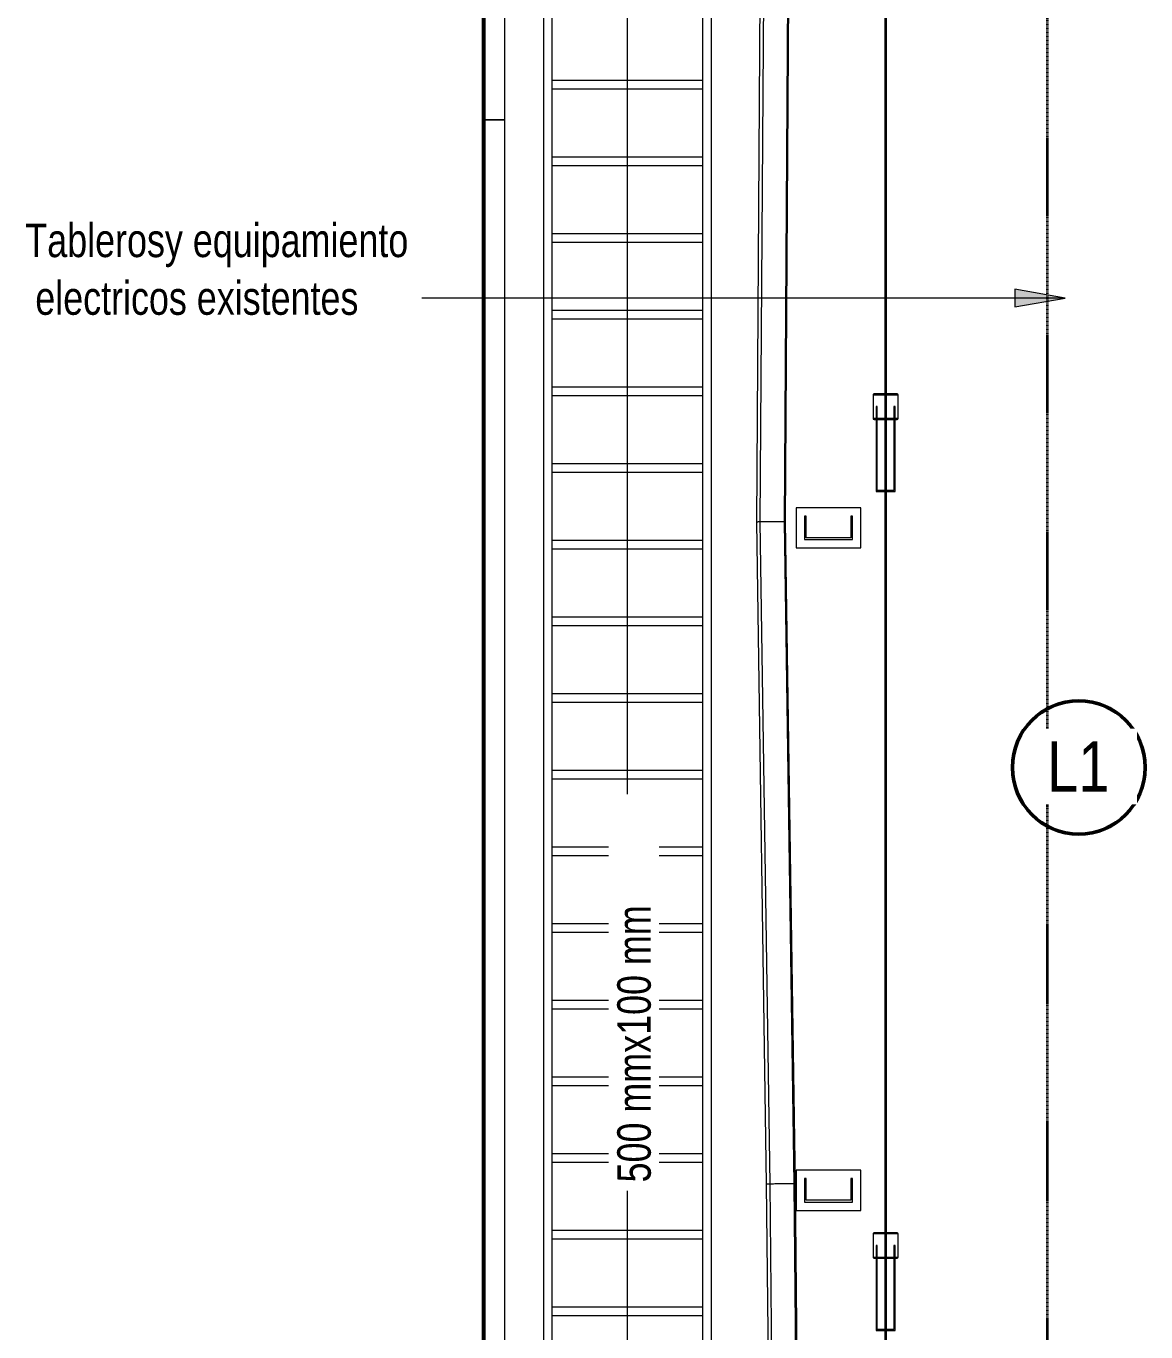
# Model space of a CAD drawing. Header units: centimetres. Extents: x -1906 to 5208, y -261 to 2955.
# Drawn here: x -1883.6 to -1549.8, y 856.3 to 1245.7 of the extents above; entities that cross this region are included whole.
import ezdxf

# ---------------------------------------------------------------- set-up
doc = ezdxf.new("R2010")
doc.units = ezdxf.units.CM
doc.linetypes.add('Basculante', pattern=[0.396875, 0.238125, -0.15875])
doc.layers.add('A-DETL', color=7, linetype='Continuous', lineweight=18, true_color=0x00a600)
for name, color, linetype, lineweight in [('A-GENM', 7, 'Continuous', 18), ('E-CABL-TRAY', 7, 'Continuous', 18), ('E-CABL-TRAY-CNTR', 7, 'Continuous', 18), ('E-CABL-TRAY-IDEN', 7, 'Continuous', 9), ('E-LITE-EQPM', 7, 'Continuous', 18), ('E-LITE-EQPM-IDEN', 7, 'Continuous', 18), ('G-ANNO-TEXT', 7, 'Continuous', 9), ('S-BEAM', 7, 'Continuous', 18)]:
    doc.layers.add(name, color=color, linetype=linetype, lineweight=lineweight)
doc.styles.add('Arial', font='arial.ttf', dxfattribs={"width": 0.8, "height": 15})
doc.styles.add('Century Gothic', font='GOTHIC.TTF', dxfattribs={"width": 0.8, "height": 10})

# ---------------------------------------------------------------- blocks, each defined once
blk = doc.blocks.new('PQ_RVR_EST-01_ZZ_ZZ_MO_T_A_rvt-1-N01 - Planta trazado tuberias refrig exist_ - detalle 1')
at = {"layer": 'S-BEAM', "color": 254, "true_color": 0xcccccc}
for p, q in [((-1747.55, 1217.71), (-1747.55, 1719.32)), ((-1746.84, 1217.71), (-1746.84, 1719.32)), ((-1740.95, 1217.71), (-1740.95, 1693.27)), ((-1740.95, 1217.71), (-1740.95, 1693.27)), ((-1747.55, 1217.71), (-1747.58, 1217.71)), ((-1747.55, 1217.71), (-1747.58, 1217.71)), ((-1747.55, 1217.71), (-1740.95, 1217.71)), ((-1747.55, 1217.71), (-1740.95, 1217.71)), ((-1747.55, 726.56), (-1747.55, 1217.71)), ((-1740.95, 1217.71), (-1746.84, 1217.71)), ((-1746.84, 726.56), (-1746.84, 1217.71)), ((-1740.95, 1217.71), (-1746.84, 1217.71)), ((-1740.95, 737.68), (-1740.95, 1217.71)), ((-1740.95, 737.68), (-1740.95, 1217.71))]:
    blk.add_line(p, q, dxfattribs=at)
at = {"layer": 'S-BEAM', "color": 254, "lineweight": 25, "true_color": 0xcccccc}
for p, q in [((-1747.55, 1693.27), (-1747.55, 1217.71)), ((-1746.84, 1217.71), (-1746.84, 1693.27)), ((-1747.55, 1217.71), (-1746.84, 1217.71)), ((-1746.84, 1217.71), (-1747.55, 1217.71)), ((-1747.55, 1217.71), (-1747.55, 737.68)), ((-1746.84, 737.68), (-1746.84, 1217.71))]:
    blk.add_line(p, q, dxfattribs=at)
blk = doc.blocks.new('Cerca Interior - Cerca Interior-1518818-N01 - Planta trazado tuberias refrig exist_ - detalle 1')
at = {"layer": 'A-GENM', "color": 254, "true_color": 0xd4d4d4}
for p, q in [((0, 2.8), (-25.3, 2.8)), ((-25.3, 2.8), (-25.3, -2.8)), ((-25, 2.5), (0, 2.5)), ((-25, -2.5), (-25, 2.5)), ((-3.75, 3.45), (-3.75, -3.45)), ((-3.6, -3.45), (-3.6, 3.45)), ((3.45, 3.75), (-3.45, 3.75)), ((-3.45, 3.6), (3.45, 3.6)), ((0, 2.5), (0, 2.8)), ((3.3, 0.25), (0, 0.25)), ((3.6, 0.25), (3.5, 0.25)), ((3.6, 3.45), (3.6, -3.45)), ((3.75, -3.45), (3.75, 3.45)), ((82.8, 0.25), (3.75, 0.25)), ((86.62, 0.25), (82.8, 0.25)), ((86.97, 0.25), (86.62, 0.25)), ((90.3, 0.25), (86.97, 0.25)), ((90.65, 0.25), (90.31, 0.25)), ((94.48, 0.25), (90.65, 0.25)), ((224.64, 0.25), (94.48, 0.25)), ((246.25, 0.25), (225, 0.25)), ((246.25, 3.45), (246.25, -3.45)), ((246.4, -3.45), (246.4, 3.45)), ((250, 0.25), (246.4, 0.25)), ((253.45, 3.75), (246.55, 3.75)), ((246.55, 3.6), (253.45, 3.6)), ((253.6, 3.45), (253.6, -3.45)), ((253.75, -3.45), (253.75, 3.45)), ((-25.3, -2.8), (0, -2.8)), ((0, -2.5), (-25, -2.5)), ((3.45, -3.6), (-3.45, -3.6)), ((-3.45, -3.75), (3.45, -3.75)), ((0, -0.25), (3.49, -0.25)), ((0, -2.8), (0, -2.5)), ((3.75, -0.25), (82.8, -0.25)), ((82.8, -0.25), (86.62, -0.25)), ((86.62, -0.25), (86.97, -0.25)), ((86.97, -0.25), (90.3, -0.25)), ((90.31, -0.25), (90.65, -0.25)), ((90.65, -0.25), (94.48, -0.25)), ((94.48, -0.25), (224.64, -0.25)), ((225, -0.25), (246.25, -0.25)), ((246.4, -0.25), (250, -0.25)), ((253.45, -3.6), (246.55, -3.6)), ((246.55, -3.75), (253.45, -3.75))]:
    blk.add_line(p, q, dxfattribs=at)
for centre, radius, start, end in [((-3.45, 3.45), 0.3, 90, 180), ((-3.45, 3.45), 0.3, 90, 180), ((-3.45, 3.45), 0.15, 90, 180), ((-3.45, 3.45), 0.15, 90, 180), ((0, 0), 0.25, 360, 180), ((0, 0), 0.25, 180, 360), ((0, 0), 0.25, 180, 255), ((0, 0), 0.25, 150, 165), ((0, 0), 0.25, 105, 120), ((3.45, 3.45), 0.3, 0, 90), ((3.45, 3.45), 0.3, 360, 90), ((3.45, 3.45), 0.15, 360, 90), ((3.45, 3.45), 0.15, 0, 90), ((10, 0), 0.25, 0, 180), ((10, 0), 0.25, 180, 360), ((20, 0), 0.25, 0, 180), ((20, 0), 0.25, 180, 360), ((30, 0), 0.25, 0, 180), ((30, 0), 0.25, 180, 360), ((40, 0), 0.25, 0, 180), ((40, 0), 0.25, 180, 360), ((50, 0), 0.25, 0, 180), ((50, 0), 0.25, 180, 360), ((60, 0), 0.25, 0, 180), ((60, 0), 0.25, 180, 360), ((70, 0), 0.25, 0, 180), ((70, 0), 0.25, 180, 360), ((80, 0), 0.25, 0, 180), ((80, 0), 0.25, 180, 360), ((90, 0), 0.25, 165, 180), ((90, 0), 0.25, 180, 240), ((90, 0), 0.25, 90, 165), ((90, 0), 0.25, 45, 90), ((90, 0), 0.25, 0, 45), ((90, 0), 0.25, 315, 360), ((100, 0), 0.25, 0, 180), ((100, 0), 0.25, 180, 360), ((110, 0), 0.25, 0, 180), ((110, 0), 0.25, 180, 360), ((120, 0), 0.25, 0, 180), ((120, 0), 0.25, 180, 360), ((130, 0), 0.25, 0, 180), ((130, 0), 0.25, 180, 360), ((140, 0), 0.25, 0, 180), ((140, 0), 0.25, 180, 360), ((150, 0), 0.25, 0, 180), ((150, 0), 0.25, 180, 360), ((160, 0), 0.25, 0, 180), ((160, 0), 0.25, 180, 360), ((170, 0), 0.25, 0, 180), ((170, 0), 0.25, 180, 360), ((180, 0), 0.25, 0, 180), ((180, 0), 0.25, 180, 360), ((190, 0), 0.25, 0, 180), ((190, 0), 0.25, 180, 360), ((200, 0), 0.25, 0, 180), ((200, 0), 0.25, 180, 360), ((210, 0), 0.25, 0, 180), ((210, 0), 0.25, 180, 360), ((220, 0), 0.25, 0, 180), ((220, 0), 0.25, 180, 360), ((230, 0), 0.25, 0, 180), ((230, 0), 0.25, 180, 360), ((240, 0), 0.25, 0, 180), ((240, 0), 0.25, 180, 360), ((246.55, 3.45), 0.3, 90, 180), ((246.55, 3.45), 0.3, 90, 180), ((246.55, 3.45), 0.15, 90, 180), ((246.55, 3.45), 0.15, 90, 180), ((253.45, 3.45), 0.3, 0, 90), ((253.45, 3.45), 0.3, 360, 90), ((253.45, 3.45), 0.15, 0, 90), ((253.45, 3.45), 0.15, 0, 90), ((-3.45, -3.45), 0.3, 180, 270), ((-3.45, -3.45), 0.3, 180, 270), ((-3.45, -3.45), 0.15, 180, 270), ((-3.45, -3.45), 0.15, 180, 270), ((0, 0), 0.25, 267.3928, 270), ((3.45, -3.45), 0.3, 270, 0), ((3.45, -3.45), 0.15, 270, 360), ((3.45, -3.45), 0.3, 270, 360), ((3.45, -3.45), 0.15, 270, 0), ((90, 0), 0.25, 240, 255), ((90, 0), 0.25, 255, 315), ((246.55, -3.45), 0.3, 180, 270), ((246.55, -3.45), 0.3, 180, 270), ((246.55, -3.45), 0.15, 180, 270), ((246.55, -3.45), 0.15, 180, 270), ((253.45, -3.45), 0.3, 270, 0), ((253.45, -3.45), 0.15, 270, 360), ((253.45, -3.45), 0.3, 270, 360), ((253.45, -3.45), 0.15, 270, 0)]:
    blk.add_arc(centre, radius, start, end, dxfattribs=at)
blk = doc.blocks.new('Cerca Interior - Cerca Interior-V16-N01 - Planta trazado tuberias refrig exist_ - detalle 1')
at = {"layer": 'A-GENM', "color": 254, "true_color": 0xd4d4d4}
for p, q in [((0, 2.8), (-25.3, 2.8)), ((-25.3, 2.8), (-25.3, -2.8)), ((-25, 2.5), (0, 2.5)), ((-25, -2.5), (-25, 2.5)), ((-3.75, 3.45), (-3.75, -3.45)), ((-3.6, -3.45), (-3.6, 3.45)), ((3.45, 3.75), (-3.45, 3.75)), ((-3.45, 3.6), (3.45, 3.6)), ((0, 2.5), (0, 2.8)), ((3.6, 0.25), (0, 0.25)), ((3.6, 3.45), (3.6, -3.45)), ((3.75, -3.45), (3.75, 3.45)), ((224.85, 0.25), (3.75, 0.25)), ((246.25, 0.25), (225.15, 0.25)), ((246.25, 3.45), (246.25, -3.45)), ((246.4, -3.45), (246.4, 3.45)), ((253.45, 3.75), (246.55, 3.75)), ((246.55, 3.6), (253.45, 3.6)), ((250, 0.25), (246.55, 0.25)), ((250, 0.22), (250, 0.25)), ((253.6, 3.45), (253.6, -3.45)), ((253.75, -3.45), (253.75, 3.45)), ((-25.3, -2.8), (0, -2.8)), ((0, -2.5), (-25, -2.5)), ((3.45, -3.6), (-3.45, -3.6)), ((-3.45, -3.75), (3.45, -3.75)), ((0, -0.25), (3.6, -0.25)), ((0, -2.8), (0, -2.5)), ((3.75, -0.25), (224.85, -0.25)), ((225.15, -0.25), (246.25, -0.25)), ((246.55, -0.25), (250, -0.25)), ((253.45, -3.6), (246.55, -3.6)), ((246.55, -3.75), (253.45, -3.75)), ((250, -0.25), (250, -0.17))]:
    blk.add_line(p, q, dxfattribs=at)
for centre, radius, start, end in [((-3.45, 3.45), 0.3, 90, 180), ((-3.45, 3.45), 0.3, 90, 180), ((-3.45, 3.45), 0.15, 90, 180), ((-3.45, 3.45), 0.15, 90, 180), ((0, 0), 0.25, 360, 180), ((0, 0), 0.25, 180, 360), ((3.45, 3.45), 0.3, 0, 90), ((3.45, 3.45), 0.3, 360, 90), ((3.45, 3.45), 0.15, 360, 90), ((3.45, 3.45), 0.15, 0, 90), ((10, 0), 0.25, 0, 180), ((10, 0), 0.25, 180, 360), ((20, 0), 0.25, 0, 180), ((20, 0), 0.25, 180, 360), ((30, 0), 0.25, 0, 180), ((30, 0), 0.25, 180, 360), ((40, 0), 0.25, 0, 180), ((40, 0), 0.25, 180, 360), ((50, 0), 0.25, 0, 180), ((50, 0), 0.25, 180, 360), ((60, 0), 0.25, 0, 180), ((60, 0), 0.25, 180, 360), ((70, 0), 0.25, 0, 180), ((70, 0), 0.25, 180, 360), ((80, 0), 0.25, 0, 180), ((80, 0), 0.25, 180, 360), ((90, 0), 0.25, 0, 180), ((90, 0), 0.25, 180, 360), ((100, 0), 0.25, 0, 180), ((100, 0), 0.25, 180, 360), ((110, 0), 0.25, 0, 180), ((110, 0), 0.25, 180, 360), ((120, 0), 0.25, 0, 180), ((120, 0), 0.25, 180, 360), ((130, 0), 0.25, 0, 180), ((130, 0), 0.25, 180, 360), ((140, 0), 0.25, 0, 180), ((140, 0), 0.25, 180, 360), ((150, 0), 0.25, 0, 180), ((150, 0), 0.25, 180, 360), ((160, 0), 0.25, 0, 180), ((160, 0), 0.25, 180, 360), ((170, 0), 0.25, 0, 180), ((170, 0), 0.25, 180, 360), ((180, 0), 0.25, 0, 180), ((180, 0), 0.25, 180, 360), ((190, 0), 0.25, 0, 180), ((190, 0), 0.25, 180, 360), ((200, 0), 0.25, 0, 180), ((200, 0), 0.25, 180, 360), ((210, 0), 0.25, 0, 180), ((210, 0), 0.25, 180, 360), ((220, 0), 0.25, 0, 180), ((220, 0), 0.25, 180, 360), ((230, 0), 0.25, 0, 180), ((230, 0), 0.25, 180, 360), ((240, 0), 0.25, 0, 180), ((240, 0), 0.25, 180, 360), ((246.55, 3.45), 0.3, 90, 180), ((246.55, 3.45), 0.3, 90, 180), ((246.55, 3.45), 0.15, 90, 180), ((246.55, 3.45), 0.15, 90, 180), ((253.45, 3.45), 0.3, 360, 90), ((253.45, 3.45), 0.15, 0, 90), ((253.45, 3.45), 0.15, 0, 90), ((253.45, 3.45), 0.3, 0, 60), ((-3.45, -3.45), 0.3, 180, 270), ((-3.45, -3.45), 0.3, 180, 270), ((-3.45, -3.45), 0.15, 180, 270), ((-3.45, -3.45), 0.15, 180, 270), ((3.45, -3.45), 0.3, 270, 0), ((3.45, -3.45), 0.15, 270, 360), ((3.45, -3.45), 0.3, 270, 360), ((3.45, -3.45), 0.15, 270, 0), ((246.55, -3.45), 0.3, 180, 270), ((246.55, -3.45), 0.3, 180, 270), ((246.55, -3.45), 0.15, 180, 270), ((246.55, -3.45), 0.15, 180, 270), ((253.45, -3.45), 0.15, 270, 360), ((253.45, -3.45), 0.3, 270, 360), ((253.45, -3.45), 0.15, 270, 0), ((253.45, -3.45), 0.3, 300, 0)]:
    blk.add_arc(centre, radius, start, end, dxfattribs=at)
blk = doc.blocks.new('Cerca Interior - Cerca Interior-V17-N01 - Planta trazado tuberias refrig exist_ - detalle 1')
at = {"layer": 'A-GENM', "color": 254, "true_color": 0xd4d4d4}
for p, q in [((0, 2.8), (-25.3, 2.8)), ((-25.3, 2.8), (-25.3, -2.8)), ((-25, 2.5), (0, 2.5)), ((-25, -2.5), (-25, 2.5)), ((-3.75, 3.45), (-3.75, -3.45)), ((-3.6, -3.45), (-3.6, 3.45)), ((3.45, 3.75), (-3.45, 3.75)), ((-3.45, 3.6), (3.45, 3.6)), ((0, 2.5), (0, 2.8)), ((3.45, 0.25), (0, 0.25)), ((3.6, 3.45), (3.6, -3.45)), ((3.75, -3.45), (3.75, 3.45)), ((224.85, 0.25), (3.75, 0.25)), ((246.25, 0.25), (225.15, 0.25)), ((246.25, 3.45), (246.25, -3.45)), ((246.4, -3.45), (246.4, 3.45)), ((253.45, 3.75), (246.55, 3.75)), ((246.55, 3.6), (253.45, 3.6)), ((250, 0.25), (246.55, 0.25)), ((250, 0.22), (250, 0.25)), ((253.6, 3.45), (253.6, -3.45)), ((253.75, -3.45), (253.75, 3.45)), ((-25.3, -2.8), (0, -2.8)), ((0, -2.5), (-25, -2.5)), ((3.45, -3.6), (-3.45, -3.6)), ((-3.45, -3.75), (3.45, -3.75)), ((0, -0.25), (3.45, -0.25)), ((0, -2.8), (0, -2.5)), ((3.75, -0.25), (224.85, -0.25)), ((225.15, -0.25), (246.25, -0.25)), ((246.55, -0.25), (250, -0.25)), ((253.45, -3.6), (246.55, -3.6)), ((246.55, -3.75), (253.45, -3.75)), ((250, -0.25), (250, -0.17))]:
    blk.add_line(p, q, dxfattribs=at)
for centre, radius, start, end in [((-3.45, 3.45), 0.3, 90, 180), ((-3.45, 3.45), 0.3, 120, 180), ((-3.45, 3.45), 0.15, 90, 180), ((-3.45, 3.45), 0.15, 90, 180), ((0, 0), 0.25, 360, 180), ((0, 0), 0.25, 180, 360), ((0, 0), 0.25, 105, 120), ((3.45, 3.45), 0.3, 0, 90), ((3.45, 3.45), 0.3, 360, 90), ((3.45, 3.45), 0.15, 360, 90), ((3.45, 3.45), 0.15, 0, 90), ((10, 0), 0.25, 0, 180), ((10, 0), 0.25, 180, 360), ((20, 0), 0.25, 0, 180), ((20, 0), 0.25, 180, 360), ((30, 0), 0.25, 0, 180), ((30, 0), 0.25, 180, 360), ((40, 0), 0.25, 0, 180), ((40, 0), 0.25, 180, 360), ((50, 0), 0.25, 0, 180), ((50, 0), 0.25, 180, 360), ((60, 0), 0.25, 0, 180), ((60, 0), 0.25, 180, 360), ((70, 0), 0.25, 0, 180), ((70, 0), 0.25, 180, 360), ((80, 0), 0.25, 0, 180), ((80, 0), 0.25, 180, 360), ((90, 0), 0.25, 0, 180), ((90, 0), 0.25, 180, 360), ((100, 0), 0.25, 0, 180), ((100, 0), 0.25, 180, 360), ((110, 0), 0.25, 0, 180), ((110, 0), 0.25, 180, 360), ((120, 0), 0.25, 0, 180), ((120, 0), 0.25, 180, 360), ((130, 0), 0.25, 0, 180), ((130, 0), 0.25, 180, 360), ((140, 0), 0.25, 0, 180), ((140, 0), 0.25, 180, 360), ((150, 0), 0.25, 0, 180), ((150, 0), 0.25, 180, 360), ((160, 0), 0.25, 0, 180), ((160, 0), 0.25, 180, 360), ((170, 0), 0.25, 0, 180), ((170, 0), 0.25, 180, 360), ((180, 0), 0.25, 0, 180), ((180, 0), 0.25, 180, 360), ((190, 0), 0.25, 0, 180), ((190, 0), 0.25, 180, 360), ((200, 0), 0.25, 0, 180), ((200, 0), 0.25, 180, 360), ((210, 0), 0.25, 0, 180), ((210, 0), 0.25, 180, 360), ((220, 0), 0.25, 0, 180), ((220, 0), 0.25, 180, 360), ((230, 0), 0.25, 0, 180), ((230, 0), 0.25, 180, 360), ((240, 0), 0.25, 0, 180), ((240, 0), 0.25, 180, 360), ((246.55, 3.45), 0.3, 90, 180), ((246.55, 3.45), 0.3, 90, 180), ((246.55, 3.45), 0.15, 90, 180), ((246.55, 3.45), 0.15, 90, 180), ((253.45, 3.45), 0.3, 360, 90), ((253.45, 3.45), 0.15, 0, 90), ((253.45, 3.45), 0.15, 0, 90), ((253.45, 3.45), 0.3, 0, 60), ((-3.45, -3.45), 0.3, 180, 240), ((-3.45, -3.45), 0.3, 180, 270), ((-3.45, -3.45), 0.15, 180, 270), ((-3.45, -3.45), 0.15, 180, 270), ((0, 0), 0.25, 240, 255), ((0, 0), 0.25, 260.5246, 270), ((3.45, -3.45), 0.3, 270, 0), ((3.45, -3.45), 0.15, 270, 360), ((3.45, -3.45), 0.3, 270, 360), ((3.45, -3.45), 0.15, 270, 0), ((246.55, -3.45), 0.3, 180, 270), ((246.55, -3.45), 0.3, 180, 270), ((246.55, -3.45), 0.15, 180, 270), ((246.55, -3.45), 0.15, 180, 270), ((253.45, -3.45), 0.15, 270, 360), ((253.45, -3.45), 0.3, 270, 360), ((253.45, -3.45), 0.15, 270, 0), ((253.45, -3.45), 0.3, 300, 0)]:
    blk.add_arc(centre, radius, start, end, dxfattribs=at)
blk = doc.blocks.new('M_RVR_Protección - General-1538415-N01 - Planta trazado tuberias refrig exist_ - detalle 1')
at = {"layer": 'A-GENM', "color": 254, "true_color": 0xd4d4d4}
for p, q in [((-20.14, 606.19), (-21.46, 405.49)), ((-19.09, 606.18), (-20.42, 405.5)), ((-11.92, 606.16), (-13.24, 405.53)), ((-12.93, 405.53), (-11.61, 606.16)), ((-12.82, 405.53), (-11.49, 606.16)), ((9.65, 409.76), (-9.65, 409.76)), ((-9.65, 409.76), (-9.65, 397.8)), ((9.65, 397.8), (9.65, 409.76)), ((-21.46, 405.49), (-18.51, 208.08)), ((-20.42, 405.5), (-17.46, 208.09)), ((-12.93, 405.53), (-13.24, 405.53)), ((-13.24, 405.53), (-10.29, 208.18)), ((-9.98, 208.19), (-12.93, 405.53)), ((-9.86, 208.19), (-12.82, 405.53)), ((-6.65, 407.26), (-7.15, 407.26)), ((-7.15, 407.26), (-7.15, 400.3)), ((-6.65, 400.8), (-6.65, 407.26)), ((7.15, 407.26), (6.65, 407.26)), ((6.65, 407.26), (6.65, 400.8)), ((7.15, 400.3), (7.15, 407.26)), ((-9.65, 397.8), (9.65, 397.8)), ((-7.15, 400.3), (7.15, 400.3)), ((6.65, 400.8), (-6.65, 400.8)), ((9.65, 212.2), (-9.65, 212.2)), ((-9.65, 212.2), (-9.65, 200.24)), ((9.65, 200.24), (9.65, 212.2)), ((-18.51, 208.08), (-16.8, 34.24)), ((-17.46, 208.09), (-15.76, 34.24)), ((-9.98, 208.19), (-10.29, 208.18)), ((-10.29, 208.18), (-8.58, 34.24)), ((-8.28, 34.24), (-9.98, 208.19)), ((-8.16, 34.24), (-9.86, 208.19)), ((-6.65, 209.7), (-7.15, 209.7)), ((-7.15, 209.7), (-7.15, 202.74)), ((-6.65, 203.24), (-6.65, 209.7)), ((7.15, 209.7), (6.65, 209.7)), ((6.65, 209.7), (6.65, 203.24)), ((7.15, 202.74), (7.15, 209.7)), ((-7.15, 202.74), (7.15, 202.74)), ((6.65, 203.24), (-6.65, 203.24)), ((-9.65, 200.24), (9.65, 200.24))]:
    blk.add_line(p, q, dxfattribs=at)
for points, knots in [([(-20.45, 405.5), (-20.64, 405.5), (-21, 405.49), (-21.3, 405.49), (-21.43, 405.49), (-21.46, 405.49), (-21.46, 405.49)], [0.76595745, 0.76595745, 0.76595745, 0.76595745, 0.78723404, 0.80851064, 0.81914894, 0.82978723, 0.82978723, 0.82978723, 0.82978723]), ([(-12.82, 405.53), (-12.81, 405.53), (-12.82, 405.53), (-12.86, 405.53), (-12.9, 405.53), (-12.92, 405.53)], [0.5106383, 0.5106383, 0.5106383, 0.5106383, 0.5212766, 0.53191489, 0.54131774, 0.54131774, 0.54131774, 0.54131774]), ([(-17.49, 208.09), (-17.69, 208.09), (-18.04, 208.09), (-18.35, 208.08), (-18.48, 208.08), (-18.51, 208.08), (-18.51, 208.08)], [0.76595745, 0.76595745, 0.76595745, 0.76595745, 0.78723404, 0.80851064, 0.81914894, 0.82978723, 0.82978723, 0.82978723, 0.82978723]), ([(-9.86, 208.19), (-9.86, 208.19), (-9.87, 208.19), (-9.91, 208.19), (-9.95, 208.19), (-9.97, 208.19)], [0.5106383, 0.5106383, 0.5106383, 0.5106383, 0.5212766, 0.53191489, 0.54131774, 0.54131774, 0.54131774, 0.54131774])]:
    blk.add_open_spline(points, degree=3, knots=knots, dxfattribs=at)
for points in [[(-13.24, 405.53), (-14.33, 405.52), (-16.11, 405.51), (-17.9, 405.51), (-19.02, 405.5), (-19.69, 405.5), (-20.14, 405.5), (-20.4, 405.5), (-20.43, 405.5), (-20.41, 405.5)], [(-10.29, 208.18), (-11.37, 208.17), (-13.16, 208.15), (-14.94, 208.13), (-16.06, 208.11), (-16.74, 208.1), (-17.19, 208.1), (-17.44, 208.09), (-17.48, 208.09), (-17.46, 208.09)]]:
    blk.add_open_spline(points, degree=3, dxfattribs=at)
blk = doc.blocks.new('PQ_RVR_ARQ-01_ZZ_ZZ_MO_T_A_rvt-1-N01 - Planta trazado tuberias refrig exist_ - detalle 1')
at = {"layer": 'A-GENM', "color": 254, "lineweight": 18, "true_color": 0xd4d4d4}
blk.add_blockref('M_RVR_Protección - General-1538415-N01 - Planta trazado tuberias refrig exist_ - detalle 1', (-1644.45, 692.31), dxfattribs=at)
at = {"layer": 'A-GENM', "color": 254, "lineweight": 18, "true_color": 0xd4d4d4, "rotation": 89.9999999999999}
for name, p in [('Cerca Interior - Cerca Interior-V17-N01 - Planta trazado tuberias refrig exist_ - detalle 1', (-1627.4, 1132.23)), ('Cerca Interior - Cerca Interior-V16-N01 - Planta trazado tuberias refrig exist_ - detalle 1', (-1627.4, 882.08)), ('Cerca Interior - Cerca Interior-1518818-N01 - Planta trazado tuberias refrig exist_ - detalle 1', (-1627.4, 632.08))]:
    blk.add_blockref(name, p, dxfattribs=at)
blk = doc.blocks.new('Lighting-Pendant-Vibia-NOTRH-5662 - Standard-V60-N01 - Planta trazado tuberias refrig exist_ - detalle 1')
at = {"layer": 'E-LITE-EQPM', "color": 30, "lineweight": 35, "true_color": 0xff8000}
for radius, start, end in [(20, 0, 180), (19.7, 0, 180), (7.28, 0, 180), (4.5, 0, 180), (4.5, 0, 180), (20, 180, 0), (19.7, 180, 0), (7.28, 180, 0), (4.5, 180, 0), (4.5, 180, 0)]:
    blk.add_arc((0, 0), radius, start, end, dxfattribs=at)

msp = doc.modelspace()

# ---------------------------------------------------------------- hatches: boundary and pattern name
at = {"layer": 'G-ANNO-TEXT'}
msp.add_hatch(color=256, dxfattribs=at).paths.add_polyline_path([(-1573.84, 1164.58), (-1588.84, 1167.22), (-1588.84, 1161.93)])

# ---------------------------------------------------------------- linework, layer by layer
at = {"layer": 'A-DETL', "color": 1, "linetype": 'Basculante', "lineweight": 35, "true_color": 0xff0000}
msp.add_line((-1579.13, 618.53), (-1579.13, 2254.82), dxfattribs=at)
at = {"layer": 'E-CABL-TRAY'}
for p, q in [((-1729.32, 473.78), (-1729.32, 1423.91)), ((-1726.78, 473.78), (-1726.78, 1423.91)), ((-1681.86, 473.78), (-1681.86, 1423.91)), ((-1679.32, 473.78), (-1679.32, 1423.91)), ((-1681.86, 1229.43), (-1726.78, 1229.43)), ((-1681.86, 1226.89), (-1726.78, 1226.89)), ((-1681.86, 1206.57), (-1726.78, 1206.57)), ((-1681.86, 1204.03), (-1726.78, 1204.03)), ((-1681.86, 1183.71), (-1726.78, 1183.71)), ((-1681.86, 1181.17), (-1726.78, 1181.17)), ((-1681.86, 1160.85), (-1726.78, 1160.85)), ((-1681.86, 1158.31), (-1726.78, 1158.31)), ((-1681.86, 1137.99), (-1726.78, 1137.99)), ((-1681.86, 1135.45), (-1726.78, 1135.45)), ((-1681.86, 1115.13), (-1726.78, 1115.13)), ((-1681.86, 1112.59), (-1726.78, 1112.59)), ((-1681.86, 1092.27), (-1726.78, 1092.27)), ((-1681.86, 1089.73), (-1726.78, 1089.73)), ((-1681.86, 1069.41), (-1726.78, 1069.41)), ((-1681.86, 1066.87), (-1726.78, 1066.87)), ((-1681.86, 1046.55), (-1726.78, 1046.55)), ((-1681.86, 1044.01), (-1726.78, 1044.01)), ((-1681.86, 1023.69), (-1726.78, 1023.69)), ((-1681.86, 1021.15), (-1726.78, 1021.15)), ((-1681.86, 1000.83), (-1726.78, 1000.83)), ((-1681.86, 998.29), (-1726.78, 998.29)), ((-1681.86, 977.97), (-1726.78, 977.97)), ((-1681.86, 975.43), (-1726.78, 975.43)), ((-1681.86, 955.11), (-1726.78, 955.11)), ((-1681.86, 952.57), (-1726.78, 952.57)), ((-1681.86, 932.25), (-1726.78, 932.25)), ((-1681.86, 929.71), (-1726.78, 929.71)), ((-1681.86, 909.39), (-1726.78, 909.39)), ((-1681.86, 906.85), (-1726.78, 906.85)), ((-1681.86, 886.53), (-1726.78, 886.53)), ((-1681.86, 883.99), (-1726.78, 883.99)), ((-1681.86, 863.67), (-1726.78, 863.67)), ((-1681.86, 861.13), (-1726.78, 861.13))]:
    msp.add_line(p, q, dxfattribs=at)
at = {"layer": 'E-CABL-TRAY-CNTR'}
msp.add_line((-1704.32, 473.78), (-1704.32, 1344.97), dxfattribs=at)
at = {"layer": 'G-ANNO-TEXT'}
for p, q in [((-1745.78, 1164.58), (-1765.62, 1164.58)), ((-1573.84, 1164.58), (-1745.78, 1164.58)), ((-1573.84, 1164.58), (-1588.84, 1167.22)), ((-1588.84, 1167.22), (-1588.84, 1161.93)), ((-1588.84, 1161.93), (-1573.84, 1164.58))]:
    msp.add_line(p, q, dxfattribs=at)

# ---------------------------------------------------------------- block references
at = {"lineweight": 5}
for name in ['PQ_RVR_ARQ-01_ZZ_ZZ_MO_T_A_rvt-1-N01 - Planta trazado tuberias refrig exist_ - detalle 1', 'PQ_RVR_EST-01_ZZ_ZZ_MO_T_A_rvt-1-N01 - Planta trazado tuberias refrig exist_ - detalle 1']:
    msp.add_blockref(name, (0, 0), dxfattribs=at)
at = {"layer": 'E-LITE-EQPM', "color": 30, "lineweight": 35, "true_color": 0xff8000}
msp.add_blockref('Lighting-Pendant-Vibia-NOTRH-5662 - Standard-V60-N01 - Planta trazado tuberias refrig exist_ - detalle 1', (-1569.81, 1024.61), dxfattribs=at)

# ---------------------------------------------------------------- texts
at = {"layer": 'G-ANNO-TEXT', "char_height": 10, "attachment_point": 1, "style": 'Century Gothic'}
for s, insert, width in [('Tablerosy equipamiento', (-1883.86, 1186.78), 160.9788), (' electricos existentes', (-1883.86, 1169.58), 137.2489)]:
    msp.add_mtext(s, dxfattribs=dict(at, insert=insert, width=width))

# ---------------------------------------------------------------- next in the draw order: texts
at = {"layer": 'E-CABL-TRAY-IDEN', "insert": (-1707.41, 900.89), "char_height": 10, "width": 113.1983, "attachment_point": 1, "rotation": 90, "style": 'Century Gothic', "bg_fill": 3, "box_fill_scale": 1.25, "bg_fill_color": 256, "bg_fill_true_color": 13158600, "bg_fill_transparency": 0}
msp.add_mtext('500 mmx100 mm', dxfattribs=at)
at = {"layer": 'E-LITE-EQPM-IDEN', "lineweight": 9, "insert": (-1579.28, 1032.42), "char_height": 15, "width": 23.0886, "attachment_point": 1, "style": 'Arial', "bg_fill": 3, "box_fill_scale": 1.25, "bg_fill_color": 256, "bg_fill_true_color": 13158600, "bg_fill_transparency": 0}
msp.add_mtext('L1', dxfattribs=at)

doc.saveas('drawing.dxf')
